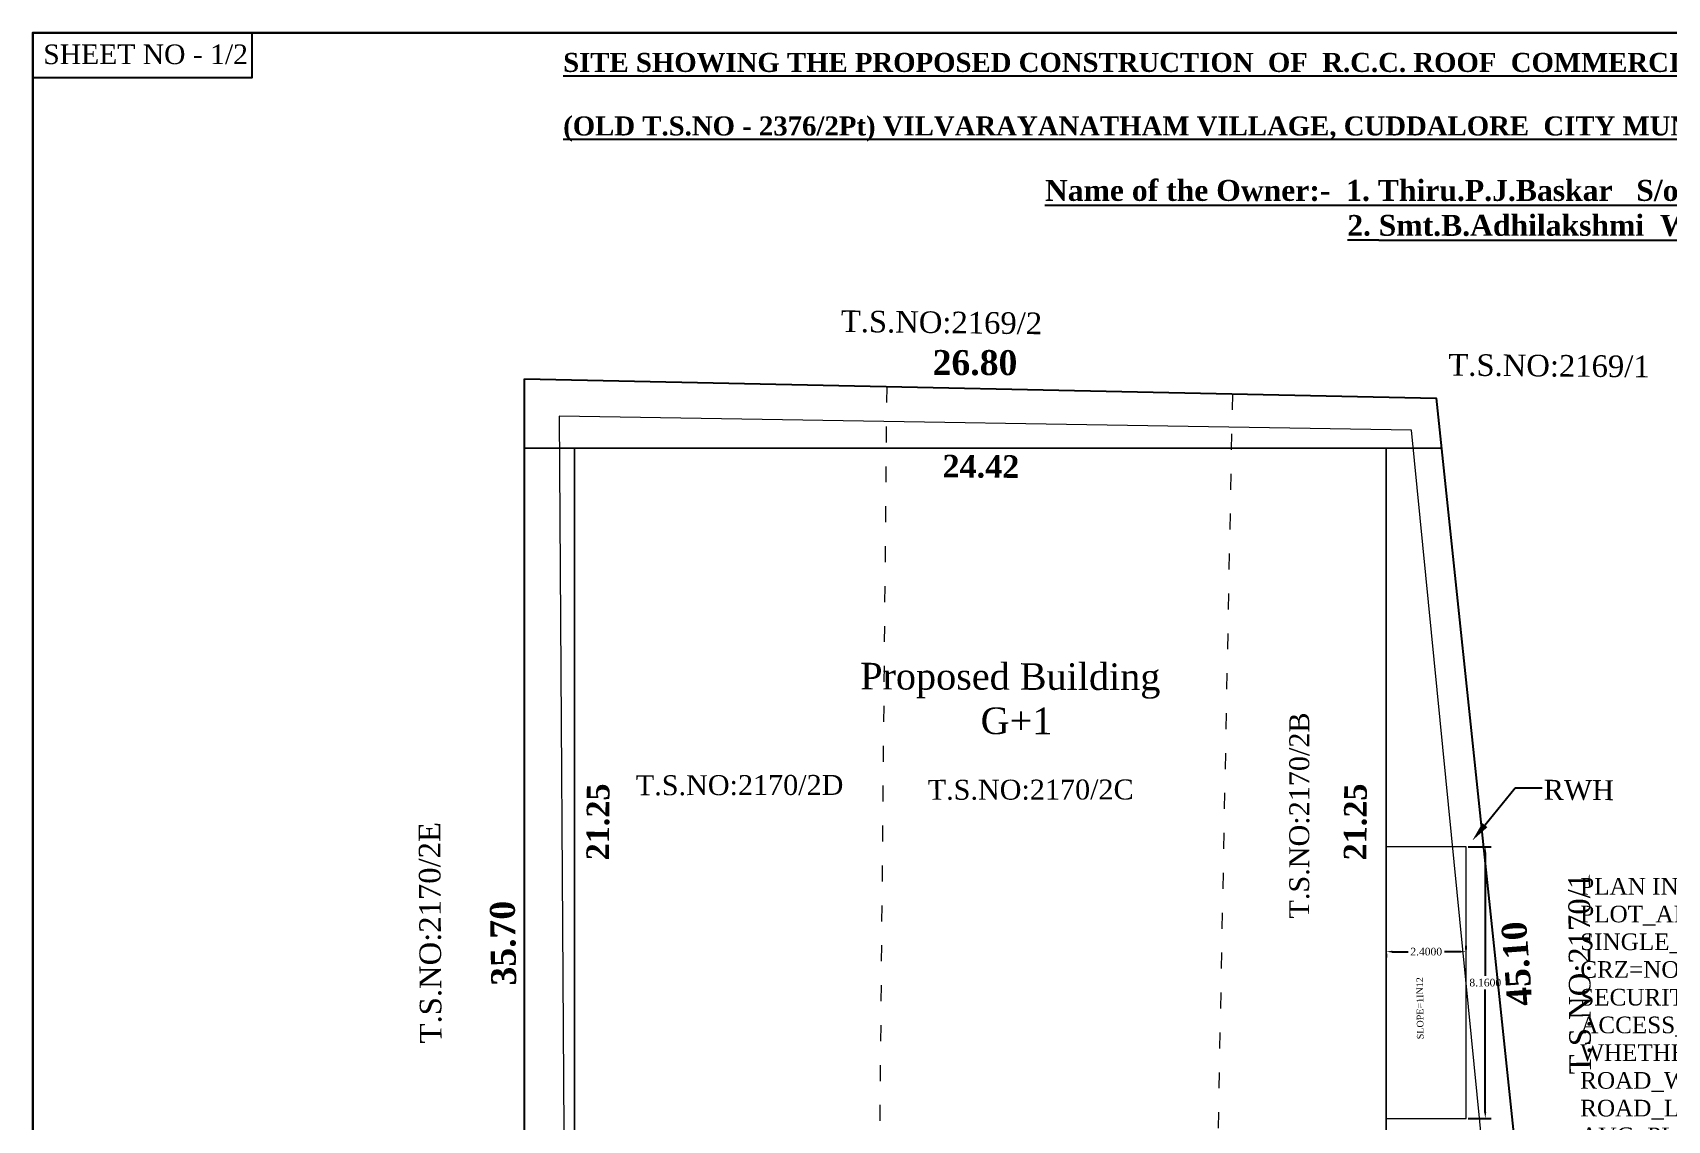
# Model space of a CAD drawing. Header units: metres. Extents: x 17422 to 45078, y -24482 to 1021.
# Drawn here: x 44995.74 to 45044.91, y -24413.55 to -24380.85 of the extents above; entities that cross this region are included whole.
import ezdxf
from ezdxf import colors
from ezdxf.entities.mleader import LeaderData, LeaderLine
from ezdxf.math import Vec2, Vec3

# ---------------------------------------------------------------- set-up
doc = ezdxf.new("R2010")
doc.units = ezdxf.units.M
doc.header["$MEASUREMENT"] = 0
doc.header["$PDMODE"] = 34
doc.linetypes.add('ACAD_ISO03W100', pattern=[30, 12, -18])
doc.layers.add('AS_AT_SITE', color=6, linetype='Continuous', lineweight=18)
doc.layers.add('BLK_1_DA_RAMP_1', color=1, linetype='Continuous', lineweight=0)
for name, color, linetype in [('BLK_1_LVL_0_BLDG_FOOT_PRINT', 1, 'Continuous'), ('BLK_1_LVL_0_REAR_SETBACK', 11, 'Continuous'), ('BLK_1_LVL_0_SIDE_SETBACK1', 171, 'Continuous'), ('BLK_1_LVL_0_SIDE_SETBACK2', 102, 'Continuous'), ('PLOT_BOUNDARY', 70, 'Continuous'), ('RWH', 130, 'Continuous')]:
    doc.layers.add(name, color=color, linetype=linetype)
for name, color, linetype, plot in [('FMB_OR_PLR', 70, 'Continuous', False), ('PLAN_INFO', 1, 'Continuous', False), ('SUPER_IMPOSED', 5, 'Continuous', False)]:
    doc.layers.add(name, color=color, linetype=linetype, plot=plot)
doc.styles.add('plan9', font='times.ttf', dxfattribs={"height": 9})
doc.styles.get("Standard").update_dxf_attribs({"font": 'times.ttf', "height": 0.23})
doc.dimstyles.new('STANDARD$0', dxfattribs={"dimtxt": 7, "dimasz": 3, "dimexe": 3, "dimexo": 1, "dimgap": 1.5, "dimtad": 1, "dimdec": 1, "dimzin": 1, "dimdsep": 46, "dimlunit": 4, "dimtxsty": 'Standard', "dimblk": 'OBLIQUE', "dimcen": 0.09375, "dimdle": 1, "dimclrd": 8, "dimclre": 8, "dimclrt": 7, "dimadec": 1, "dimazin": 0, "dimtfac": 1, "dimtdec": 1, "dimtix": 1, "dimtmove": 2, "dimatfit": 3, "dimldrblk": 'ARCHTICK', "dimfxl": 0, "dimfrac": 2, "dimtolj": 1, "dimtzin": 0, "dimarcsym": 0})

# ---------------------------------------------------------------- blocks, each defined once
blk = doc.blocks.new('*D130')
at = {"layer": 'BLK_1_DA_RAMP_1', "color": 0, "linetype": 'Continuous', "lineweight": -2}
for p, q in [((45036.638, -24408.478), (45037.111, -24408.478)), ((45038.678, -24408.478), (45038.205, -24408.478)), ((45038.858, -24408.415), (45038.858, -24408.298)), ((45036.458, -24408.54), (45036.458, -24408.658))]:
    blk.add_line(p, q, dxfattribs=at)
at = {"layer": 'BLK_1_DA_RAMP_1', "color": 0, "linetype": 'Continuous', "lineweight": 30}
for points in [[(45036.638, -24408.448), (45036.638, -24408.508), (45036.458, -24408.478)], [(45038.678, -24408.448), (45038.678, -24408.508), (45038.858, -24408.478)]]:
    blk.add_solid(points, dxfattribs=at)
at = {"layer": 'Defpoints', "color": 0, "linetype": 'Continuous', "lineweight": 30}
for p in [(45036.458, -24408.478, 0), (45038.858, -24408.478, 0), (45038.858, -24408.478)]:
    blk.add_point(p, dxfattribs=at)
at = {"layer": 'BLK_1_DA_RAMP_1', "color": 0, "linetype": 'Continuous', "lineweight": 0, "insert": (45037.658, -24408.478), "char_height": 0.23, "attachment_point": 5}
blk.add_mtext('\\A1;2.4000', dxfattribs=at)
blk = doc.blocks.new('*D131')
at = {"layer": 'BLK_1_DA_RAMP_1', "color": 0, "linetype": 'Continuous', "lineweight": -2}
for p, q in [((45038.921, -24405.33), (45039.615, -24405.33)), ((45039.435, -24405.51), (45039.435, -24409.202)), ((45039.435, -24413.31), (45039.435, -24409.617)), ((45038.921, -24413.49), (45039.615, -24413.49))]:
    blk.add_line(p, q, dxfattribs=at)
at = {"layer": 'BLK_1_DA_RAMP_1', "color": 0, "linetype": 'Continuous', "lineweight": 30}
for points in [[(45039.405, -24405.51), (45039.465, -24405.51), (45039.435, -24405.33)], [(45039.405, -24413.31), (45039.465, -24413.31), (45039.435, -24413.49)]]:
    blk.add_solid(points, dxfattribs=at)
at = {"layer": 'Defpoints', "color": 0, "linetype": 'Continuous', "lineweight": 30}
for p in [(45038.858, -24405.33, 0), (45038.858, -24413.49, 0), (45039.435, -24413.49)]:
    blk.add_point(p, dxfattribs=at)
at = {"layer": 'BLK_1_DA_RAMP_1', "color": 0, "linetype": 'Continuous', "lineweight": 0, "insert": (45039.435, -24409.41), "char_height": 0.23, "attachment_point": 5}
blk.add_mtext('\\A1;8.1600', dxfattribs=at)

msp = doc.modelspace()

# ---------------------------------------------------------------- linework, layer by layer
at = {"lineweight": 30}
for points in [[(44995.7421, -24380.85116), (45077.87284, -24380.85116), (45077.87284, -24480.4419), (44995.7421, -24480.4419)], [(45077.87284, -24480.4419), (44995.7421, -24480.4419), (44995.7421, -24380.85116), (45077.87284, -24380.85116)]]:
    msp.add_lwpolyline(points, close=True, dxfattribs=at)
msp.add_lwpolyline([(44995.7421, -24380.85116), (45002.33711, -24380.85116), (45002.33711, -24382.21187), (44995.7421, -24382.21187)], close=True)
at = {"color": 1}
msp.add_lwpolyline([(45010.53242, -24391.25483), (45037.95615, -24391.84119), (45042.74329, -24437.23101), (45010.53242, -24428.02023)], close=True, dxfattribs=at)
at = {"color": 6, "linetype": 'ACAD_ISO03W100', "lineweight": 20, "ltscale": 0.04}
for points in [[(45021.42993, -24391.48783), (45021.06868, -24429.77502)], [(45031.82706, -24391.71014), (45031.02973, -24432.7646)]]:
    msp.add_lwpolyline(points, dxfattribs=at)
at = {"layer": 'AS_AT_SITE', "lineweight": 0}
msp.add_lwpolyline([(45010.53242, -24391.25483), (45037.95615, -24391.84119), (45042.73985, -24437.22836), (45010.53242, -24428.02023)], close=True, dxfattribs=at)
at = {"layer": 'BLK_1_DA_RAMP_1', "color": 1, "lineweight": 0, "elevation": 0}
msp.add_lwpolyline([(45036.45803, -24413.48952), (45038.85803, -24413.48952), (45038.85803, -24405.32952), (45036.45803, -24405.32952)], close=True, dxfattribs=at)
at = {"layer": 'BLK_1_LVL_0_BLDG_FOOT_PRINT', "color": 1, "lineweight": 0}
msp.add_lwpolyline([(45012.0376, -24393.34119), (45036.45803, -24393.34119), (45036.45803, -24414.59465), (45012.0376, -24414.59465)], close=True, dxfattribs=at)
at = {"layer": 'BLK_1_LVL_0_REAR_SETBACK', "lineweight": 0}
msp.add_lwpolyline([(45010.53242, -24391.25483), (45021.42993, -24391.48783), (45031.82706, -24391.71014), (45037.95615, -24391.84119), (45038.11435, -24393.34119), (45036.45803, -24393.34119), (45012.0376, -24393.34119), (45010.53242, -24393.34119)], close=True, dxfattribs=at)
at = {"layer": 'BLK_1_LVL_0_SIDE_SETBACK1', "lineweight": 0}
msp.add_lwpolyline([(45010.53242, -24393.34119), (45012.0376, -24393.34119), (45012.0376, -24414.59465), (45010.53242, -24414.59465), (45010.53242, -24393.34119)], close=True, dxfattribs=at)
at = {"layer": 'BLK_1_LVL_0_SIDE_SETBACK2', "lineweight": 0}
msp.add_lwpolyline([(45036.45803, -24393.34119), (45038.11435, -24393.34119), (45040.3559, -24414.59465), (45036.45803, -24414.59465)], close=True, dxfattribs=at)
at = {"layer": 'FMB_OR_PLR', "lineweight": 0}
msp.add_lwpolyline([(45010.53242, -24391.25483), (45037.95615, -24391.84119), (45042.73985, -24437.22836), (45010.53242, -24428.02023)], close=True, dxfattribs=at)
at = {"layer": 'PLOT_BOUNDARY', "color": 70, "linetype": 'ByBlock', "lineweight": 0}
msp.add_lwpolyline([(45010.53242, -24391.25483), (45037.95615, -24391.84119), (45042.73985, -24437.22836), (45010.53242, -24428.02023)], close=True, dxfattribs=at)
at = {"layer": 'RWH', "color": 130, "lineweight": 0}
msp.add_lwpolyline([(45010.53242, -24415.38757), (45010.53242, -24391.25483), (45037.95615, -24391.84119), (45040.52745, -24416.22128), (45039.52746, -24416.22419), (45037.21736, -24392.79777), (45011.5771, -24392.37681), (45011.72948, -24415.38832)], close=True, dxfattribs=at)
at = {"layer": 'SUPER_IMPOSED', "lineweight": 0}
msp.add_lwpolyline([(45010.53242, -24391.25483), (45037.95615, -24391.84119), (45042.73985, -24437.22836), (45010.53242, -24428.02023)], close=True, dxfattribs=at)

# ---------------------------------------------------------------- texts
at = {"insert": (44996.06019, -24381.20523), "char_height": 0.5893294, "width": 20.2819348, "attachment_point": 1}
msp.add_mtext('SHEET NO - 1/2', dxfattribs=at)
at = {"insert": (45011.69932, -24381.45811), "char_height": 0.63, "width": 71.9465694, "attachment_point": 1, "style": 'plan9'}
msp.add_mtext('\\A1;{\\fTimes New Roman|b1|i0|c0|p18;\\H0.90909x;\\LSITE SHOWING THE PROPOSED CONSTRUCTION  OF  R.C.C. ROOF  COMMERCIAL  BUILDING IN WARD NO - 7, BLOCK NO - 34, T.S.NO - 2170/2B, 2C& 2D\\P\\P(OLD T.S.NO - 2376/2Pt) VILVARAYANATHAM VILLAGE, CUDDALORE  CITY MUNICIPAL CORPORATION, CUDDALORE TALUK & DISTRICT.\\l\\P \\P                                                                   \\H1.1x;\\LName of the Owner:-  1. Thiru.P.J.Baskar   S/o R.Jangal  \\P\\H0.90909x;\\l                                                                                                            \\H1.0846x; \\L2. \\H1.0142x;Smt.B.Adhilakshmi  W/o P.J.Baskar   \\H0.90909x;\\l\\P\\P^I}', dxfattribs=at)
at = {"ltscale": 0.23, "attachment_point": 1}
for s, insert, char_height, width, rotation in [('T.S.NO:2169/2', (45020.05415, -24389.1975), 0.65, 6.8816351, 359.343434), ('T.S.NO:2169/1', (45038.32736, -24390.51015), 0.65, 6.8816351, 359.511835), ('      Proposed Building\\P                  G+1\\P ', (45018.8219, -24399.78986), 0.8, 16.1113623, 359.872575), ('T.S.NO:2170/2B', (45033.53682, -24407.48056), 0.6, 3.4408176, 89.971989), ('T.S.NO:2170/2D', (45013.88407, -24403.17602), 0.6, 3.4408176, 0.108714), ('T.S.NO:2170/2C', (45022.66377, -24403.31278), 0.6, 3.4408176, 0.108714), ('T.S.NO:2170/2E', (45007.39063, -24411.23853), 0.65, 6.8816351, 90.358283), ('T.S.NO:2170/1', (45041.96646, -24412.16692), 0.65, 6.8816351, 90.358283)]:
    msp.add_mtext(s, dxfattribs=dict(at, insert=insert, char_height=char_height, width=width, rotation=rotation))
at = {"attachment_point": 1, "style": 'plan9'}
for s, width, insert, char_height, rotation in [('\\A1;{\\fTimes New Roman|b1|i0|c0|p18;26.80}', 6.2924085, (45022.81214, -24390.39165, -11.85763), 0.75, 359.903952), ('\\A1;{\\fTimes New Roman|b1|i0|c0|p18;24.42}', 2.7210868, (45023.11072, -24393.53955, -11.85763), 0.68, 359.602665), ('\\A1;{\\fTimes New Roman|b1|i0|c0|p18;21.25}', 2.7210868, (45012.39532, -24405.73072, -11.85763), 0.68, 89.602665), ('\\A1;{\\fTimes New Roman|b1|i0|c0|p18;21.25}', 2.7210868, (45035.17625, -24405.73213, -11.85763), 0.68, 89.602665), ('\\A1;{\\fTimes New Roman|b1|i0|c0|p18;35.70}', 5.9296377, (45009.53617, -24409.50583, -11.85763), 0.75, 90.991828), ('\\A1;{\\fTimes New Roman|b1|i0|c0|p18;45.10}', 5.9296377, (45040.10304, -24410.14314, -11.85763), 0.75, 94.308911)]:
    msp.add_mtext_dynamic_manual_height_columns(s, width=width, gutter_width=180, heights=[0], dxfattribs=dict(at, insert=insert, char_height=char_height, rotation=rotation))
at = {"ltscale": 0.23, "insert": (45041.19392, -24403.31033), "char_height": 0.6, "attachment_point": 1, "rotation": 359.621324}
msp.add_mtext_dynamic_manual_height_columns('RWH', width=2.1661375, gutter_width=0.805, heights=[0], dxfattribs=at)
at = {"layer": 'BLK_1_DA_RAMP_1', "color": 1, "linetype": 'Continuous', "lineweight": 0, "insert": (45037.37016, -24410.17986, 0), "char_height": 0.2, "width": 2.4, "attachment_point": 2, "rotation": 90.506746}
msp.add_mtext('SLOPE=1IN12', dxfattribs=at)
at = {"layer": 'PLAN_INFO', "lineweight": 0, "insert": (45042.29181, -24406.26258), "char_height": 0.5, "width": 18.0877913, "attachment_point": 1}
msp.add_mtext('PLAN INFO\\PPLOT_AREA_M2=1213.00\\PSINGLE_FAMILY_BLDG=NO\\PCRZ=NO\\PSECURITY_ZONE=NO\\PACCESS_WIDTH_M=30.0\\PWHETHER_GOVT_OR_AIDED_SCHOOL=NO\\PROAD_WIDTH=12.0\\PROAD_LENGTH=230.0\\PAVG_PLOT_DEPTH= 0\\PAVG_PLOT_WIDTH= 33.60\\PLAND_USE_ZONE = COMMERCIAL\\PPLOT_NO=0 \\PDISTRICT=CUDDALORE\\PTALUK=CUDDALORE\\PRWH_DECLARED=YES\\P{\\H0.83333x;BUILDING_NEAR_TO_RIVER=NO\\PAREA_TYPE=OTHERS\\PBUILDING_NEAR_MONUMENT=NO\\PBUILDING_NEAR_GOVT_BLDG=NO\\PPROVISION_FOR_GREEN_BUILDINGS_AND_SUSTAINABILITY=YES\\PFIRE_PROTECTION_AND_FIRE_SAFETY_REQUIREMENTS=YES\\PNOC_FOR_CONSTRUCTION_NEAR_MONUMENT=NO\\PNOC_FIRE_DEPT=YES\\P\\H1.10001x;BLOCK_1_B-PCO_MEMBER_COUNT=20\\P}OSR_APPLICABLE=NO\\PPREMIUM_FSI_REQUIRED=NO\\PIS_APPROVED_LAYOUT=NO\\PSURVEY_NO=2170/2B,2170/2C,2170/2D\\PPATTA_NO=1', dxfattribs=at)

# ---------------------------------------------------------------- dimensions: what is measured, and where the dimension line sits
at = {"layer": 'BLK_1_DA_RAMP_1', "color": 1, "linetype": 'Continuous', "lineweight": 0}
dim = msp.add_linear_dim(base=(45039.43549, -24413.48952, 0), p1=(45038.85803, -24405.32952, 0), p2=(45038.85803, -24413.48952, 0), angle=270, dimstyle='STANDARD$0', override={"dimtxt": 0.18, "dimasz": 0.18, "dimexe": 0.18, "dimexo": 0.0625, "dimgap": 0.09, "dimtad": 0, "dimtih": 1, "dimtoh": 1, "dimdec": 4, "dimzin": 0, "dimlunit": 2, "dimpost": '', "dimcen": 0.09, "dimdle": 0, "dimclrd": 0, "dimclre": 0, "dimclrt": 0, "dimadec": 0, "dimtdec": 4, "dimtix": 0, "dimtofl": 0, "dimtmove": 0, "dimfrac": 0}, dxfattribs=at)
dim.commit()
dim.dimension.update_dxf_attribs({"geometry": '*D131', "text_midpoint": (45039.43549, -24409.40952, 0), "dimtype": 161})
at = {"layer": 'BLK_1_DA_RAMP_1', "color": 2, "linetype": 'Continuous', "lineweight": 0}
dim = msp.add_aligned_dim(p1=(45036.45803, -24408.47788, 0), p2=(45038.85803, -24408.47788, 0), distance=0, dimstyle='STANDARD$0', override={"dimtxt": 0.18, "dimasz": 0.18, "dimexe": 0.18, "dimexo": 0.0625, "dimgap": 0.09, "dimtad": 0, "dimtih": 1, "dimtoh": 1, "dimdec": 4, "dimzin": 0, "dimlunit": 2, "dimpost": '', "dimcen": 0.09, "dimdle": 0, "dimclrd": 0, "dimclre": 0, "dimclrt": 0, "dimadec": 0, "dimtdec": 4, "dimtix": 0, "dimtofl": 0, "dimtmove": 0, "dimfrac": 0}, dxfattribs=at)
dim.commit()
dim.dimension.update_dxf_attribs({"geometry": '*D130', "text_midpoint": (45037.65803, -24408.47788, 0)})

# ---------------------------------------------------------------- leaders
at = {"color": 1, "lineweight": 30}
ml = msp.add_multileader_mtext('Standard', dxfattribs=at)
ml.set_content('', color=1)
ml.set_leader_properties()
ml.build(insert=Vec2(0, 0))
ml.multileader.update_dxf_attribs({"text_right_attachment_type": 6, "dogleg_length": 0.36, "arrow_head_size": 0.6})
ctx = ml.context
ctx.base_point, ctx.char_height, ctx.arrow_head_size, ctx.landing_gap_size, ctx.plane_origin = Vec3(45041.15029, -24403.55206), 0.18, 0.6, 0.09, Vec3(45039.04359, -24405.13972)
ctx.right_attachment = 6
notes = []
notes.append((ctx, [(0, (1, 1, 0), (45040.33585, -24403.55206), (1, 0), 0.81444, [(0, [(45039.04359, -24405.13972)], 0, [])])]))
ctx.mtext.insert, ctx.mtext.flow_direction = Vec3(45041.24029, -24403.46206), 5
for ctx, leaders in notes:
    for number, flags, end, landing, length, lines in leaders:
        leader = LeaderData()
        leader.index, (leader.has_last_leader_line, leader.has_dogleg_vector, leader.attachment_direction) = number, flags
        leader.last_leader_point, leader.dogleg_vector, leader.dogleg_length = Vec3(end), Vec3(landing), length
        for number, points, colour, breaks in lines:
            line = LeaderLine()
            line.index, line.vertices, line.color, line.breaks = number, Vec3.list(points), colors.encode_raw_color(colour), breaks
            leader.lines.append(line)
        ctx.leaders.append(leader)

doc.saveas('drawing.dxf')
